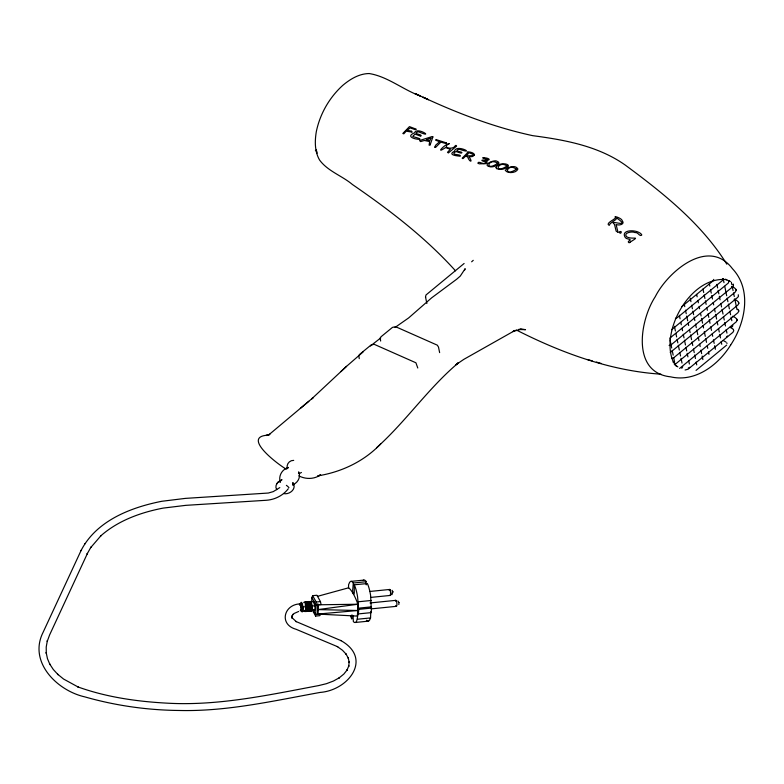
<?xml version="1.0" encoding="UTF-8"?>
<svg xmlns="http://www.w3.org/2000/svg" width="784" height="784" viewBox="0 0 784 784"><rect width="100%" height="100%" fill="white"/><g stroke="black" fill="none" stroke-linecap="round" stroke-linejoin="round"><path stroke-width="1.18" d="M306.662 609.756L306.74 604.17A4.831 1.205 84.2 0 0 305.456 601.887L304.927 602.602M305.456 601.887L306.671 601.759A4.831 1.205 84.2 0 1 307.955 604.052L307.945 611.187L306.436 611.5A4.831 1.205 84.2 0 1 305.77 610.932L305.613 609.09L305.221 611.628A4.831 1.205 84.2 0 1 304.555 611.05M306.877 608.345L307.23 608.982L308.445 608.854L307.955 604.052L306.74 604.17C308.347 606.287 305.927 614.636 306.809 609.07L306.965 610.795L308.181 610.667L308.445 607.688L306.877 607.492M305.084 610.275L308.945 609.766L308.955 604.631A3.479 0.862 84.2 0 0 308.739 603.935M308.504 609.815A3.479 0.862 84.2 0 0 308.739 609.913C309.651 613.235 310.052 605.248 309.17 603.925A4.831 1.205 84.2 0 0 307.887 601.642L309.102 601.514A4.831 1.205 84.2 0 1 310.386 603.807C310.533 605.983 312.326 611.148 308.867 611.255A4.831 1.205 84.2 0 1 308.543 611.128M310.023 601.593L310.317 601.397A4.831 1.205 84.2 0 1 311.601 603.68L312.091 608.492L311.297 611.01A4.831 1.205 84.2 0 1 310.631 610.442L309.396 610.55L309.121 609.403L311.552 609.158L311.385 604.386A3.479 0.862 84.2 0 0 311.17 603.69M308.092 607.375L308.357 609.874L308.083 608.217L308.445 608.854M317.794 603.7L317.736 614.078L357.416 616.097L357.906 604.239A66.385 16.523 84.2 0 0 348.694 587.784L317.412 596.369M313.277 610.021L315.668 614.293L320.666 613.784L319.882 615.646L315.629 616.067L316.207 602.024L312.649 595.673L316.903 595.242L320.46 601.593L321.058 604.503L316.05 605.003L311.865 597.526L312.649 595.673M348.488 587.882L348.615 584.648L349.576 582.424A20.678 5.145 84.2 0 1 352.761 582.326L353.28 583.022L352.849 588.657A2.999 0.745 84.2 0 0 352.751 591.185L352.908 592.283A2.999 0.745 84.2 0 0 353.339 593.694L353.437 593.88A2.999 0.745 84.2 0 0 353.917 594.096L354.143 593.674A2.999 0.745 84.2 0 0 354.25 591.146L354.309 584.795L367.363 583.551L367.863 584.678A20.678 5.145 84.2 0 1 370.607 595.36L371.44 612.598L358.396 613.911L357.818 611.069M311.669 602.171L311.865 597.526M351.967 614.842L351.8 619.017L351.301 617.89A20.678 5.145 84.2 0 1 350.654 616.136M353.045 615.636L353.349 621.555A20.678 5.145 84.2 0 0 356.534 621.467C358.778 613.686 358.386 604.787 357.553 596.673A20.678 5.145 84.2 0 0 354.809 585.991L354.309 584.864M366.206 584.844L365.814 581.013A20.678 5.145 84.2 0 0 363.188 580.444M366.402 620.242A20.678 5.145 84.2 0 0 369.587 620.144L370.548 617.919L370.803 611.451M357.759 607.718L357.906 604.239L318.118 604.797L317.736 614.078L357.847 610.501L357.759 607.718L357.867 609.932M287.326 467.774L287.267 468.656L288.394 467.46C282.015 469.361 278.291 475.81 280.221 482.248M312.091 607.316L312.003 609.511L311.679 606.11L314.894 605.777A4.831 1.205 84.2 0 1 313.522 610.148M310.787 609.629L310.876 607.443L309.308 607.247L310.523 607.13L310.787 606.189L309.249 606.355L309.66 607.561M357.416 616.097L357.749 612.765M280.015 481.984L280.192 480.925M713.773 279.378L712.93 280.986L681.815 306.593M723.122 279.045L723.024 278.545L722.28 280.652L677.396 317.589L675.406 318.363M729.032 281.005L728.287 283.073L671.614 329.701M733.207 284.21L733.373 285.788L732.609 286.866L669.693 338.247M731.492 286.415C733.422 286.983 738.028 289.423 735.333 291.981L671.222 344.735L669.115 345.528M734.157 299.331C736.107 299.782 740.674 302.438 737.999 304.898L673.877 357.651L671.78 358.445M732.423 316.256C734.363 316.716 738.94 319.362 736.264 321.822L679.591 368.441M737.734 309.239L738.783 311.091L737.93 312.698L676.269 363.433L674.279 364.217M727.464 335.993L726.464 337.179M310.523 607.13L310.386 603.807L307.74 604.758M311.601 603.68L311.385 604.386L310.17 604.513M305.593 609.197A3.479 0.862 84.2 0 0 305.476 605.826L305.525 604.297A4.831 1.205 84.2 0 0 304.241 602.004L303.712 602.72M298.518 473.369L298.684 471.85C300.987 476.839 298.136 482.366 293.314 484.581M292.922 484.816L292.804 482.64C297.263 488.579 289.649 494.929 283.71 493.587M280.437 480.768L279.839 481.641L281.975 479.651C278.134 481.219 274.086 485.365 276.732 489.667M464.451 270.47L465.177 268.687L460.257 276.105L456.621 279.271L431.641 297.842L408.65 317.922L395.009 327.467M398.811 604.572L398.987 602.622M279.81 487.579L273.293 491.607L268.344 493.038L185.377 498.389L161.759 501.29C130.614 507.434 96.216 520.782 80.977 550.711L43.071 632.384C28.155 661.99 57.124 690.626 84.701 696.849C115.317 705.6 147.098 710.147 178.938 710.471C226.674 711.686 273.518 700.857 320.166 692.419C348.527 690.292 373.027 658.393 340.677 640.45M306.142 602.475L306.671 601.759M307.357 602.357L307.593 601.838M310.611 610.422L310.337 609.276L310.376 610.942L309.161 611.059L308.945 609.766L309.396 610.55M689.812 367.275L688.225 368.088M80.977 550.711L81.33 550.084M84.682 544.076L85.025 543.469M730.619 345.058C745.231 323.184 752.336 289.796 732.452 268.716C708.442 236.856 667.772 271.774 655.248 296.734C639.862 320.176 631.13 372.704 670.643 376.849C695.192 382.572 718.409 364.991 730.619 345.058L730.649 345.009M307.906 605.581L306.691 605.699L307.142 606.561L308.357 606.434L308.445 607.688M310.337 605.336L309.406 605.072L309.572 606.316M311.836 604.827L312.003 606.071M305.476 605.826L305.525 604.297M278.104 482.062L276.487 484.11M288.257 488.785C283.044 495.537 274.802 499.702 266.315 500.27L185.828 505.347L163.239 508.091C140.581 512.452 117.894 520.635 100.43 536.168L100.911 535.756L90.65 547.653L90.993 547.046L87.093 554.023L87.445 553.406L49.627 634.893L47.236 641.361L47.373 640.626L46.217 647.016L46.276 653.317L46.178 652.553L47.461 658.687L49.951 664.577L49.627 663.901L53.302 669.497L58.124 674.72L57.634 674.211L63.553 679.032L78.38 687.147L77.861 686.902C106.252 697.133 136.524 701.484 166.561 703.13C217.893 706.149 268.54 695.006 318.637 685.588L326.467 683.687L333.474 681.022L339.511 677.66L339.041 677.964L343.833 674.073L347.302 669.732L346.891 670.31L348.89 665.714L348.684 666.429L349.194 661.725L349.223 662.47L348.214 657.796L348.478 658.472L345.979 653.954L346.42 654.473L342.481 650.259L337.267 646.526M726.68 345.097L696.055 370.391M674.514 364.727L674.887 363.462M391.961 594.664L392.892 591.724M363.061 351.987L346.567 366.324L311.473 399.076L313.218 397.566L268.246 435.316L269.892 434.228L265.962 435.502L268.589 435.169C240.071 436.022 279.153 465.382 286.366 469.185M318 475.839L320.597 475.075L318 475.839C341.55 472.037 364.119 461.355 380.652 443.93M376.585 447.742C405.955 421.488 428.172 388.266 458.375 362.865L456.151 364.687L458.375 362.865M340.844 371.626L346.567 366.324M471.635 261.797L473.262 260.317M454.397 152.557C451.447 155.389 461.09 153.919 460.345 156.153C457.101 156.006 447.105 154.938 454.436 151.224C456.543 143.482 476.192 154.909 460.247 149.528A31.017 18.845 -28.2 0 1 459.297 149.166C451.77 151.733 464.824 151.498 461.315 153.105A5.361 3.263 -28.2 0 1 460.277 152.909L455.955 151.537L454.446 152.517M300.399 408.346L308.808 401.29M464.118 263.483L425.996 294.98L425.516 296.94L426.859 303.486M292.755 485.051L293.706 484.277M315.393 150.734L316.442 149.901M370.43 345.989L380.71 337.953M456.876 364.09L463.863 359.337L515.039 330.436L512.746 331.603L520.958 329.211L518.783 329.427M301.428 472.458L299.41 473.585M617.968 232.123L616.087 224.518C618.811 225.743 625.593 224.508 622.143 220.471C621.957 218.393 612.422 214.983 615.656 217.648C614.538 219.775 604.964 223.401 609.188 225.38L610.226 223.646L614.499 220.422A13.083 9.996 2.2 0 0 615.656 219.647L616.871 218.119C632.365 228.997 607.286 218.716 614.47 224.283L616.155 231.143L617.851 232.182M420.861 135.965C422.85 134.123 411.277 134.103 418.431 131.683A30.155 20.09 -25.3 0 0 419.391 132.133C434.963 138.729 417.029 126.234 414.511 132.829C400.154 138.866 432.494 141.63 414.138 136.965A74.421 53.322 -38.4 0 1 412.737 136.347L415.099 134.113L419.479 135.759A5.116 3.606 -38.8 0 0 420.508 135.985L420.743 135.965M670.242 352.516L737.675 297.41L738.44 296.332L738.273 294.755M681.776 368.333L682.746 366.647M298.655 611.461L294.284 613.402L292.559 614.774L293.098 614.303L291.707 616.675L291.883 615.91L292.256 618.351L291.971 617.655L296.303 621.683L295.823 621.438L341.158 640.695M320.088 475.222C313.678 479.357 305.613 479.396 298.763 475.849M300.586 603.866C283.808 604.062 278.643 624.495 296.029 629.258L337.747 646.761M357.906 604.239L318.01 609.589L357.847 610.501M350.752 581.414L363.805 580.101M353.28 583.022L366.334 581.708M370.068 591.44L389.491 589.48M305.162 602.083L306.377 601.965M316.207 602.024L320.46 601.593M370.636 597.418L390.069 595.458M305.299 605.003L306.524 604.876M302.918 606.983L305.927 606.679L305.76 605.444M358.21 601.789L371.263 600.475M370.028 602.955L395.832 600.348M302.742 611.216L305.75 610.912M311.591 610.814L311.375 609.521L311.836 610.305L314.717 610.011M370.989 606.904L357.935 608.227L358.582 609.374L358.396 613.911L358.582 609.374L371.626 608.061M371.783 608.815L396.4 606.336M357.494 619.233L370.548 617.919M355.358 622.467L368.411 621.153M518.685 329.486L525.525 329.692L521.066 328.917M293.706 460.375C289.551 460.12 286.18 464.255 287.287 468.283M660.912 374.174C610.236 370.852 561.119 352.771 516.195 329.927M489.294 166.551C492.715 168.256 503.681 163.493 496.497 161.004C493.665 159.809 482.483 164.758 489.079 166.512M411.257 131.173L407.2 130.222L410.248 127.91L415.314 129.703L416.304 129.213L409.444 126.616L402.819 133.486L403.799 133.839L406.2 131.173L412.188 132.143L411.375 131.202M685.089 369.999L688.029 369.244L732.922 332.318L733.765 330.711L733.256 329.26M587.373 359.474L592.312 360.905M596.389 362.071L601.201 363.462M730.894 327.075L732.432 326.722L732.805 325.458M729.316 281.084L730.198 281.505L725.465 279.32L726.699 279.643C690.645 275.615 659.275 331.74 673.534 362.375L673.211 361.973L676.651 366.197L675.279 365.168L677.876 366.892M729.992 327.281L732.726 328.859M723.299 340.53L726.033 342.108M397.909 600.985L398.968 602.504M392.078 590.323L392.931 591.94M455.504 270.813C425.369 237.425 389.442 209.945 352.496 184.563C342.079 175.753 327.741 171.226 319.549 160.005C314.59 151.41 314.717 141.022 316.334 131.555C319.99 113.915 329.368 97.549 342.696 85.436C350.125 79.155 359.111 73.657 369.156 73.539C387.551 76.479 402.819 89.601 420.185 95.942L414.922 93.502L428.387 99.695L423.046 97.216C458.238 113.553 494.763 127.459 532.757 135.671C564.97 139.934 598.192 145.951 625.309 165.12C663.264 193.178 701.572 223.626 726.817 264.179M311.738 607.855L312.091 608.492M312.659 610.775L315.629 616.067M309.308 608.1L309.66 608.737M726.827 342.912L726.984 343.5M293.402 483.806L293.147 483.228L293.343 484.012M309.239 608.825L309.572 609.756M723.191 278.908L723.995 282.701M311.552 609.158L311.836 610.305M307.906 609.521L307.945 611.187L306.73 611.304L306.691 609.648M316.677 150.998L317.138 153.184M728.934 280.505L729.13 281.466M425.516 296.94L425.614 297.44M735.98 289.423L736.186 290.384M738.646 302.34L738.842 303.3M733.256 284.308L733.461 285.268M738.577 310.131L738.783 311.091M731.345 282.24L731.835 284.621M732.325 286.993L733.06 290.56M733.55 292.942L734.285 296.509M734.775 298.89L736.98 309.592M736.911 319.255L737.107 320.215M724.73 286.268L726.69 295.764M727.18 298.145L727.915 301.703M728.405 304.084L729.375 308.837M729.865 311.209L730.6 314.776M731.09 317.148L731.825 320.715M716.899 284.367L717.634 287.934M718.124 290.305L718.859 293.873M719.349 296.254L720.084 299.821M720.819 303.388L721.554 306.956M722.044 309.337L723.024 314.09M723.514 316.471L724.249 320.039M724.739 322.41L725.474 325.987M726.209 329.554L726.944 333.122M709.324 283.7L709.804 286.052M710.539 289.59L711.264 293.128M711.745 295.48L712.48 299.018M713.205 302.555L713.695 304.907M714.42 308.445L715.145 311.983M715.635 314.345L716.605 319.059M717.086 321.411L717.821 324.948M718.546 328.486L719.271 332.014M719.761 334.376L720.486 337.914M721.211 341.442L721.741 344.294M702.974 289.012L703.709 292.559M704.189 294.921L704.924 298.469M705.414 300.831L706.139 304.378M706.874 307.916L707.354 310.278M708.089 313.825L708.814 317.373M709.304 319.735L710.03 323.282M710.765 326.82L711.49 330.368M712.225 333.915L712.715 336.277M713.44 339.815L714.175 343.363M714.655 345.724L715.39 349.272M696.643 294.402L697.143 296.803M697.878 300.39L698.377 302.791M699.112 306.387L699.602 308.778M700.592 313.571L701.092 315.972M701.582 318.363L702.572 323.155M703.062 325.556L703.552 327.957M704.297 331.544L705.286 336.336M705.776 338.737L706.521 342.334M707.256 345.93L707.756 348.321M708.491 351.918L708.981 354.309M690.214 298.126L690.949 301.673M691.674 305.221L692.409 308.759M692.889 311.13L693.624 314.668M694.114 317.03L694.84 320.578M695.575 324.125L696.3 327.663M696.79 330.035L697.76 334.758M698.25 337.12L698.975 340.668M699.71 344.205L700.19 346.577M700.925 350.115L701.651 353.662M702.141 356.024L702.876 359.572M684.295 304.29L684.775 306.652M685.5 310.19L686.235 313.718M686.715 316.079L687.686 320.793M688.176 323.145L688.656 325.507M689.626 330.221L690.116 332.583M690.606 334.935L691.576 339.648M692.056 342.01L692.782 345.538M693.517 349.076L694.242 352.614M694.732 354.966L695.457 358.504M696.182 362.041L696.711 364.893M679.356 315.256L680.091 318.823M680.826 322.391L681.316 324.772M682.051 328.339L682.541 330.711M683.276 334.278L684.011 337.845M684.491 340.227L685.471 344.98M685.961 347.361L686.696 350.928M687.186 353.31L687.921 356.877M688.656 360.444L689.391 364.011M674.426 326.262L675.406 331.015M675.896 333.396L676.621 336.953M677.111 339.335L677.846 342.892M678.336 345.274L679.316 350.027M679.806 352.398L680.541 355.965M681.031 358.337L682.011 363.09M669.987 339.678L671.702 347.998M672.192 350.379L673.172 355.132M673.662 357.514L674.642 362.277M439.638 352.624L438.491 347.077L437.325 345.176L395.518 326.673L392.47 327.389L381.024 336.767L380.211 337.904L380.652 341.04M417.774 368.01L415.922 362.786L374.125 344.284L371.067 344.999L359.631 354.378L358.807 355.515L359.248 358.651M311.297 611.01L311.17 609.668A3.479 0.862 84.2 0 1 310.934 609.57M310.337 609.276L310.376 610.942M286.376 485.335A3.508 0.588 36.2 0 1 288.924 487.717M301.36 604.307A3.508 1.382 78.8 0 1 302.673 609.011A3.508 1.382 78.8 0 1 300.978 610.315M299.762 604.895A3.508 1.382 78.8 0 1 299.958 604.346M300.243 603.984A3.508 1.382 78.8 0 1 300.968 603.974M300.174 610.315A3.479 0.862 84.2 0 0 301.213 609.168A3.479 0.862 84.2 0 0 300.586 604.552A3.479 0.862 84.2 0 0 299.449 604.885A3.479 0.676 78.6 0 1 300.223 604.601A3.479 0.676 78.6 0 1 301.242 609.148A3.479 0.676 78.6 0 1 300.546 610.236M300.987 604.17A3.479 0.862 84.2 0 1 302.526 606.571A3.479 0.862 84.2 0 1 301.84 610.491M313.345 602.455A3.479 0.862 84.2 0 1 313.58 602.543M314.061 603.396A3.479 0.862 84.2 0 1 314.56 605.816M305.927 606.679A4.831 1.205 84.2 0 1 305.927 610.119M300.527 603.817A4.831 1.205 84.2 0 1 302.222 603.621A4.831 1.205 84.2 0 1 302.908 610.422A4.831 1.205 84.2 0 1 301.223 610.618M307.651 611.383A4.831 1.205 84.2 0 1 307.328 611.255M312.679 601.818A4.831 1.205 84.2 0 1 314.894 605.777M306.309 610.158A3.479 0.862 84.2 0 1 306.074 610.06M389.873 595.37A3.009 0.745 84.2 0 0 390.569 594.056L390.579 593.723A3.009 0.745 84.2 0 0 390.04 590.146A3.009 0.745 84.2 0 0 389.109 590.058M395.812 605.532A3.009 0.745 84.2 0 0 396.9 604.925L396.92 604.591A3.009 0.745 84.2 0 0 396.371 601.024A3.009 0.745 84.2 0 0 395.44 600.936M395.695 600.397A3.009 0.745 84.2 0 1 396.283 601.436M390.02 595.232A3.009 0.745 84.2 0 0 390.824 594.027L390.834 593.694A3.009 0.745 84.2 0 0 390.285 590.127A3.009 0.745 84.2 0 0 389.354 590.038M449.271 143.639C440.618 147.696 453.436 150.459 455.377 145.54A1.352 0.833 -27.7 0 1 456.249 145.52L456.582 146.118L448.37 152.958L447.507 152.312L450.339 149.313L447.292 148.166A106.84 67.13 -27.3 0 0 445.577 147.568C433.964 155.359 445.969 143.217 449.271 143.639M482.915 157.898C496.194 162.004 472.762 158.005 486.149 162.239C484.316 166.061 478.514 160.181 477.819 163.15A15.249 9.104 -42 0 0 479.347 163.836L485.463 163.699A5.772 3.097 -31 0 0 486.844 163.072L487.119 161.455L484.718 160.514C494.008 160.161 486.452 157.221 482.915 157.898M430.396 144.168L430.063 145.197L429.113 145.158L429.642 141.561L424.32 140.483L420.577 141.6L419.548 140.552L432.092 136.563L433.18 136.886A2.509 1.617 -26.4 0 1 432.768 137.308L430.396 144.168M446.429 142.913L445.861 143.511L440.863 142.12L435.59 147.412L434.552 147.323L435.826 145.02L439.618 141.698L435.669 140.218L435.943 139.552L446.429 142.913M505.366 170.432C507.513 173.783 516.431 173.205 517.91 169.011C515.637 164.473 507.63 166.914 505.366 170.432M496.047 167.639L496.635 168.717L499.555 169.315A16.895 9.29 -30.6 0 0 503.357 169.05C517.058 164.738 498.771 160.465 496.047 167.639M516.45 169.226C502.299 178.301 506.983 161.994 516.45 169.226M630.032 242.178C629.238 243.765 627.131 241.619 629.14 240.864C633.06 239.11 626.377 239.345 625.426 237.719C619.419 229.065 638.372 229.065 641.733 234.779L641.655 235.239C639.421 236.866 638.068 231.75 634.815 232.525C632.296 231.113 622.682 232.74 626.7 236.817C632.727 240.11 641.263 235.18 630.032 242.178M507.042 166.002C492.871 175.273 497.899 159.603 507.042 166.002M497.732 163.268C484.1 172.647 488.109 156.937 497.732 163.268M474.496 154.85L472.703 156.486L469.038 156.888C473.409 162.827 469.508 162.396 467.666 156.937C461.002 154.468 482.895 157.604 468.773 152.664L468.038 153.889A6.762 4.028 -28.7 0 1 467.235 154.595L463.079 158.564A1.754 1.127 -40.7 0 1 462.197 158.172L467.725 152.547C465.079 151.136 474.33 151.949 474.496 154.85M430.945 138.023L429.955 140.63L427.153 140.111A17.875 12.417 -39.2 0 1 426.222 139.856L430.945 138.023M619.233 232.201C620.908 235.739 622.839 229.3 619.233 232.201"/></g></svg>
